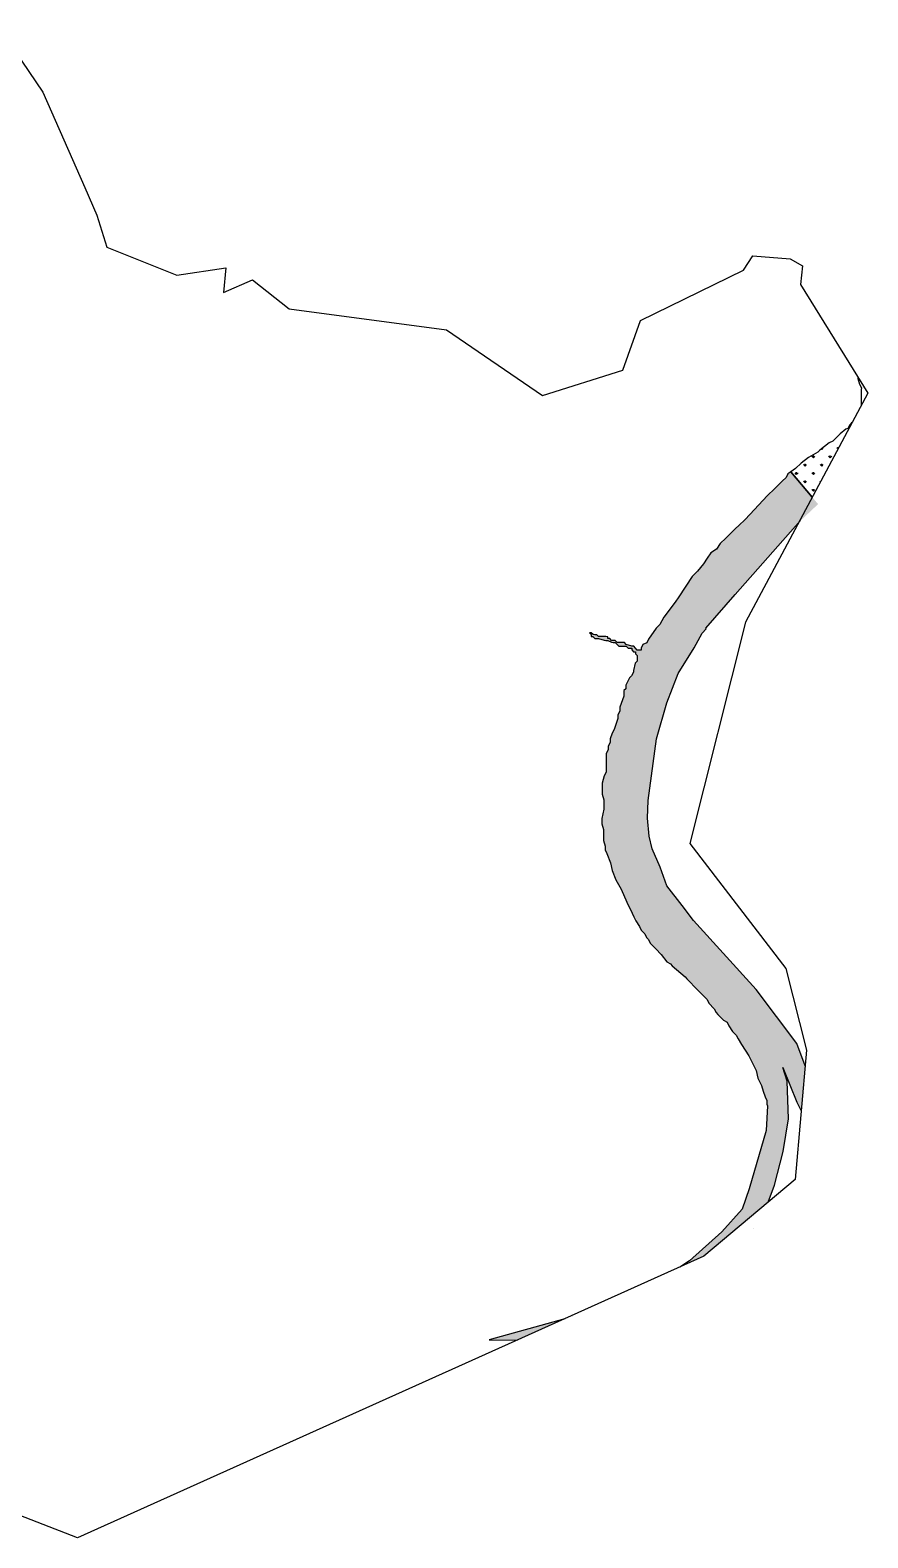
# Model space of a CAD drawing. Header units: metres. Extents: x 266558 to 272991, y 2129469 to 2134388.
# Drawn here: x 271194 to 272991, y 2129469 to 2132705 of the extents above; entities that cross this region are included whole.
import ezdxf

# ---------------------------------------------------------------- set-up
doc = ezdxf.new("R2010")
doc.units = ezdxf.units.M
doc.layers.add('MANGROOVE BUFFER ZONE', color=120, linetype='Continuous')

msp = doc.modelspace()

# ---------------------------------------------------------------- hatches: boundary and pattern name
at = {"layer": 'MANGROOVE BUFFER ZONE'}
h = msp.add_hatch(dxfattribs=at)
h.set_pattern_fill('GRASS', color=256)
h.paths.add_polyline_path([(272957.9, 2131863.6), (272956.1, 2131861.9), (272952.1, 2131858), (272948, 2131850.1), (272944, 2131848.2), (272931.9, 2131838.4), (272923.9, 2131830.5), (272915.8, 2131822.7), (272907.8, 2131818.8), (272887.7, 2131803.1), (272883.7, 2131799.2), (272863.6, 2131787.5), (272847.6, 2131775.8), (272835.5, 2131764), (272825.6, 2131756.7), (272871.7, 2131702.3)])
h = msp.add_hatch(dxfattribs=at)
h.set_pattern_fill('GRASS', color=256)
h.paths.add_polyline_path([(272238.6, 2129893.6), (272340.8, 2129939.6), (272178.6, 2129894.4)])
h.paths.add_polyline_path([(272847.7, 2130385.7), (272856.3, 2130483.9), (272838.7, 2130530.3), (272751, 2130646.1), (272617, 2130794.2), (272592.2, 2130826.6), (272559.8, 2130868.8), (272545.5, 2130908.6), (272528.3, 2130947.7), (272521.6, 2130974.7), (272518.5, 2131013.6), (272519.9, 2131051.7), (272537.6, 2131183.8), (272560, 2131261.3), (272584, 2131324.2), (272618.1, 2131379), (272635.6, 2131411), (272644.1, 2131420.3), (272643.6, 2131421.5), (272706.5, 2131493.5), (272846.8, 2131652.3), (272884.2, 2131687.6), (272825.6, 2131756.7), (272819.4, 2131752.3), (272815.4, 2131744.4), (272807.3, 2131736.5), (272799.2, 2131728.7), (272791.2, 2131720.8), (272775.1, 2131705.1), (272738.8, 2131665.8), (272726.7, 2131654), (272714.6, 2131642.2), (272706.5, 2131634.4), (272686.4, 2131614.7), (272674.3, 2131602.9), (272666.2, 2131591.1), (272654.2, 2131583.3), (272646.1, 2131571.5), (272638, 2131559.6), (272625.8, 2131543.9), (272613.7, 2131532.1), (272585.3, 2131488.7), (272577.2, 2131476.9), (272552.9, 2131445.3), (272544.8, 2131429.5), (272536.7, 2131421.7), (272520.5, 2131398), (272516.4, 2131390.1), (272508.4, 2131386.2), (272504.3, 2131378.3), (272504.3, 2131374.3), (272500.3, 2131374.4), (272496.3, 2131374.4), (272488.5, 2131382.5), (272484.5, 2131382.6), (272472.6, 2131386.7), (272468.7, 2131390.7), (272464.7, 2131390.8), (272460.7, 2131390.8), (272452.8, 2131390.9), (272448.9, 2131394.9), (272444.9, 2131395), (272440.9, 2131395), (272437, 2131399.1), (272433, 2131399.1), (272433.1, 2131403.1), (272429.1, 2131403.2), (272421.1, 2131403.3), (272417.1, 2131403.3), (272413.2, 2131403.4), (272409.2, 2131407.4), (272405.3, 2131407.4), (272401.3, 2131407.5), (272397.4, 2131411.5), (272393.4, 2131411.6), (272397.3, 2131407.5), (272397.3, 2131403.6), (272401.2, 2131403.5), (272405.2, 2131399.5), (272409.1, 2131399.4), (272413.1, 2131399.4), (272425, 2131395.3), (272429, 2131395.2), (272433, 2131395.2), (272440.9, 2131391.1), (272444.8, 2131391), (272448.8, 2131391), (272452.7, 2131386.9), (272456.7, 2131382.9), (272460.6, 2131382.9), (272468.6, 2131382.8), (272472.6, 2131382.7), (272476.5, 2131378.7), (272480.5, 2131378.6), (272484.5, 2131378.6), (272484.4, 2131374.6), (272488.3, 2131370.6), (272492.3, 2131370.5), (272492.3, 2131366.5), (272496.2, 2131362.5), (272496.1, 2131358.5), (272496.1, 2131354.6), (272496, 2131350.6), (272492, 2131346.6), (272487.8, 2131330.8), (272487.8, 2131326.8), (272483.7, 2131318.9), (272479.7, 2131315), (272471.5, 2131299.2), (272471.4, 2131291.2), (272467.4, 2131287.3), (272467.3, 2131283.3), (272467.2, 2131275.3), (272459, 2131251.6), (272458.9, 2131243.6), (272454.8, 2131235.7), (272454.7, 2131227.8), (272446.4, 2131204), (272442.3, 2131196.1), (272438.2, 2131184.2), (272438.1, 2131176.3), (272434, 2131168.3), (272433.9, 2131160.4), (272429.8, 2131152.5), (272429.7, 2131140.5), (272429.6, 2131136.6), (272429.4, 2131116.7), (272429.3, 2131112.7), (272425.3, 2131104.8), (272421.1, 2131088.9), (272421, 2131085), (272421, 2131081), (272420.9, 2131077), (272420.9, 2131073), (272420.8, 2131065.1), (272424.6, 2131053.1), (272424.5, 2131045.1), (272424.4, 2131041.1), (272424.3, 2131033.2), (272420.1, 2131013.3), (272420, 2131001.4), (272423.8, 2130989.4), (272423.6, 2130977.5), (272423.5, 2130965.6), (272427.3, 2130953.6), (272427.2, 2130945.6), (272431.1, 2130937.6), (272438.8, 2130917.6), (272442.5, 2130901.7), (272450.2, 2130881.7), (272461.9, 2130861.6), (272473.5, 2130833.6), (272485.1, 2130809.6), (272489, 2130801.6), (272492.9, 2130793.6), (272500.7, 2130781.5), (272504.6, 2130773.5), (272512.4, 2130765.5), (272516.3, 2130757.5), (272520.2, 2130753.4), (272524.1, 2130745.4), (272535.9, 2130733.3), (272547.6, 2130721.3), (272559.4, 2130705.2), (272567.3, 2130701.1), (272571.2, 2130697.1), (272598.7, 2130672.9), (272602.7, 2130668.8), (272610.5, 2130660.8), (272618.4, 2130652.7), (272630.2, 2130640.6), (272638, 2130632.6), (272645.9, 2130624.5), (272649.7, 2130616.5), (272661.5, 2130604.4), (272665.4, 2130596.4), (272669.3, 2130592.4), (272681.1, 2130580.3), (272689, 2130576.2), (272692.9, 2130568.2), (272700.7, 2130556.2), (272708.5, 2130548.1), (272712.4, 2130540.1), (272720.2, 2130528.1), (272728, 2130516), (272735.8, 2130504), (272743.6, 2130488), (272751.3, 2130472), (272755.1, 2130456), (272762.8, 2130440), (272766.7, 2130428), (272770.5, 2130416), (272774.4, 2130408), (272774.3, 2130400.1), (272776, 2130396.5), (272773.1, 2130343.5), (272736, 2130218.6), (272721.1, 2130174.9), (272677.6, 2130126), (272608.2, 2130064.1), (272587.4, 2130050.5), (272639, 2130073.7), (272777.1, 2130189.8), (272791, 2130225.8), (272809.5, 2130298.2), (272821, 2130368.8), (272817.6, 2130449.2), (272808.8, 2130478.9), (272838.4, 2130404.4)])

# ---------------------------------------------------------------- linework, layer by layer
at = {"color": 3}
msp.add_lwpolyline([(271130.9, 2132704.7), (271221, 2132571.4), (271310.7, 2132367.2), (271336.8, 2132307.7), (271358.2, 2132238.7), (271508.3, 2132178.7), (271613.4, 2132194.8), (271608.2, 2132141.7), (271670.3, 2132168.6), (271749.2, 2132106.9), (272087, 2132061.6), (272292.8, 2131920.6), (272465.4, 2131974.9), (272503, 2132081.8), (272724.4, 2132189.9), (272744.5, 2132220.5), (272824.6, 2132214.3), (272851.1, 2132198.6), (272846.5, 2132158.6), (272991, 2131925.6), (272728.4, 2131434), (272608.7, 2130959.3), (272815.2, 2130690.9), (272859, 2130515.5), (272834.9, 2130238.4), (272639, 2130073.7), (271294.9, 2129469.3), (270874.5, 2129632.7)], dxfattribs=at)
at = {"layer": 'MANGROOVE BUFFER ZONE'}
for points in [[(272969.3, 2131960.5), (272969.3, 2131957.3)], [(272969.3, 2131957.3), (272973.1, 2131945.3)], [(272973.1, 2131945.3), (272977, 2131937.3)], [(272976.9, 2131933.3), (272976.8, 2131921.3)], [(272977, 2131937.3), (272976.9, 2131933.3)], [(272976.6, 2131913.4), (272976.5, 2131905.4)], [(272976.5, 2131905.4), (272976.5, 2131901.5)], [(272976.5, 2131901.5), (272976.5, 2131898.5)], [(272976.7, 2131917.4), (272976.6, 2131913.4)], [(272976.8, 2131921.3), (272976.7, 2131917.4)], [(272956.1, 2131861.9), (272952.1, 2131858)], [(272957.9, 2131863.6), (272956.1, 2131861.9)], [(272923.9, 2131830.5), (272915.8, 2131822.7)], [(272931.9, 2131838.4), (272923.9, 2131830.5)], [(272944, 2131848.2), (272931.9, 2131838.4)], [(272948, 2131850.1), (272944, 2131848.2)], [(272952.1, 2131858), (272948, 2131850.1)], [(272883.7, 2131799.2), (272863.6, 2131787.5)], [(272887.7, 2131803.1), (272883.7, 2131799.2)], [(272907.8, 2131818.8), (272887.7, 2131803.1)], [(272915.8, 2131822.7), (272907.8, 2131818.8)], [(272835.5, 2131764), (272825.6, 2131756.7)], [(272847.6, 2131775.8), (272835.5, 2131764)], [(272863.6, 2131787.5), (272847.6, 2131775.8)], [(272807.3, 2131736.5), (272799.2, 2131728.7)], [(272815.4, 2131744.4), (272807.3, 2131736.5)], [(272819.4, 2131752.3), (272815.4, 2131744.4)], [(272825.6, 2131756.7), (272819.4, 2131752.3)], [(272871.7, 2131702.3), (272825.6, 2131756.7)], [(272825.6, 2131756.7), (272871.7, 2131702.3)], [(272775.1, 2131705.1), (272738.8, 2131665.8)], [(272791.2, 2131720.8), (272775.1, 2131705.1)], [(272799.2, 2131728.7), (272791.2, 2131720.8)], [(272738.8, 2131665.8), (272726.7, 2131654)], [(272706.5, 2131634.4), (272686.4, 2131614.7)], [(272706.5, 2131493.5), (272846.8, 2131652.3)], [(272714.6, 2131642.2), (272706.5, 2131634.4)], [(272726.7, 2131654), (272714.6, 2131642.2)], [(272674.3, 2131602.9), (272666.2, 2131591.1)], [(272686.4, 2131614.7), (272674.3, 2131602.9)], [(272646.1, 2131571.5), (272638, 2131559.6)], [(272654.2, 2131583.3), (272646.1, 2131571.5)], [(272666.2, 2131591.1), (272654.2, 2131583.3)], [(272625.8, 2131543.9), (272613.7, 2131532.1)], [(272638, 2131559.6), (272625.8, 2131543.9)], [(272613.7, 2131532.1), (272585.3, 2131488.7)], [(272577.2, 2131476.9), (272552.9, 2131445.3)], [(272585.3, 2131488.7), (272577.2, 2131476.9)], [(272643.6, 2131421.5), (272706.5, 2131493.5)], [(272552.9, 2131445.3), (272544.8, 2131429.5)], [(272397.4, 2131411.5), (272393.4, 2131411.6)], [(272393.4, 2131411.6), (272397.3, 2131407.5)], [(272397.3, 2131407.5), (272397.3, 2131403.6)], [(272401.3, 2131407.5), (272397.4, 2131411.5)], [(272405.3, 2131407.4), (272401.3, 2131407.5)], [(272409.2, 2131407.4), (272405.3, 2131407.4)], [(272413.2, 2131403.4), (272409.2, 2131407.4)], [(272536.7, 2131421.7), (272520.5, 2131398)], [(272544.8, 2131429.5), (272536.7, 2131421.7)], [(272618.1, 2131379), (272635.6, 2131411)], [(272635.6, 2131411), (272644.1, 2131420.3)], [(272644.1, 2131420.3), (272643.6, 2131421.5)], [(272397.3, 2131403.6), (272401.2, 2131403.5)], [(272401.2, 2131403.5), (272405.2, 2131399.5)], [(272405.2, 2131399.5), (272409.1, 2131399.4)], [(272409.1, 2131399.4), (272413.1, 2131399.4)], [(272413.1, 2131399.4), (272425, 2131395.3)], [(272417.1, 2131403.3), (272413.2, 2131403.4)], [(272421.1, 2131403.3), (272417.1, 2131403.3)], [(272429.1, 2131403.2), (272421.1, 2131403.3)], [(272425, 2131395.3), (272429, 2131395.2)], [(272429, 2131395.2), (272433, 2131395.2)], [(272433.1, 2131403.1), (272429.1, 2131403.2)], [(272433, 2131399.1), (272433.1, 2131403.1)], [(272437, 2131399.1), (272433, 2131399.1)], [(272433, 2131395.2), (272440.9, 2131391.1)], [(272440.9, 2131395), (272437, 2131399.1)], [(272444.9, 2131395), (272440.9, 2131395)], [(272440.9, 2131391.1), (272444.8, 2131391)], [(272444.8, 2131391), (272448.8, 2131391)], [(272448.9, 2131394.9), (272444.9, 2131395)], [(272448.8, 2131391), (272452.7, 2131386.9)], [(272452.8, 2131390.9), (272448.9, 2131394.9)], [(272452.7, 2131386.9), (272456.7, 2131382.9)], [(272460.7, 2131390.8), (272452.8, 2131390.9)], [(272456.7, 2131382.9), (272460.6, 2131382.9)], [(272460.6, 2131382.9), (272468.6, 2131382.8)], [(272464.7, 2131390.8), (272460.7, 2131390.8)], [(272468.7, 2131390.7), (272464.7, 2131390.8)], [(272468.6, 2131382.8), (272472.6, 2131382.7)], [(272472.6, 2131386.7), (272468.7, 2131390.7)], [(272484.5, 2131382.6), (272472.6, 2131386.7)], [(272472.6, 2131382.7), (272476.5, 2131378.7)], [(272476.5, 2131378.7), (272480.5, 2131378.6)], [(272480.5, 2131378.6), (272484.5, 2131378.6)], [(272484.5, 2131378.6), (272484.4, 2131374.6)], [(272484.4, 2131374.6), (272488.3, 2131370.6)], [(272488.5, 2131382.5), (272484.5, 2131382.6)], [(272496.3, 2131374.4), (272488.5, 2131382.5)], [(272500.3, 2131374.4), (272496.3, 2131374.4)], [(272504.3, 2131374.3), (272500.3, 2131374.4)], [(272508.4, 2131386.2), (272504.3, 2131378.3)], [(272504.3, 2131378.3), (272504.3, 2131374.3)], [(272516.4, 2131390.1), (272508.4, 2131386.2)], [(272520.5, 2131398), (272516.4, 2131390.1)], [(272584, 2131324.2), (272618.1, 2131379)], [(272492, 2131346.6), (272487.8, 2131330.8)], [(272488.3, 2131370.6), (272492.3, 2131370.5)], [(272496, 2131350.6), (272492, 2131346.6)], [(272492.3, 2131370.5), (272492.3, 2131366.5)], [(272492.3, 2131366.5), (272496.2, 2131362.5)], [(272496.1, 2131354.6), (272496, 2131350.6)], [(272496.2, 2131362.5), (272496.1, 2131358.5)], [(272496.1, 2131358.5), (272496.1, 2131354.6)], [(272479.7, 2131315), (272471.5, 2131299.2)], [(272483.7, 2131318.9), (272479.7, 2131315)], [(272487.8, 2131326.8), (272483.7, 2131318.9)], [(272487.8, 2131330.8), (272487.8, 2131326.8)], [(272560, 2131261.3), (272584, 2131324.2)], [(272467.3, 2131283.3), (272467.2, 2131275.3)], [(272467.4, 2131287.3), (272467.3, 2131283.3)], [(272471.4, 2131291.2), (272467.4, 2131287.3)], [(272471.5, 2131299.2), (272471.4, 2131291.2)], [(272458.9, 2131243.6), (272454.8, 2131235.7)], [(272459, 2131251.6), (272458.9, 2131243.6)], [(272467.2, 2131275.3), (272459, 2131251.6)], [(272537.6, 2131183.8), (272560, 2131261.3)], [(272454.7, 2131227.8), (272446.4, 2131204)], [(272454.8, 2131235.7), (272454.7, 2131227.8)], [(272438.2, 2131184.2), (272438.1, 2131176.3)], [(272442.3, 2131196.1), (272438.2, 2131184.2)], [(272446.4, 2131204), (272442.3, 2131196.1)], [(272519.9, 2131051.7), (272537.6, 2131183.8)], [(272429.8, 2131152.5), (272429.7, 2131140.5)], [(272433.9, 2131160.4), (272429.8, 2131152.5)], [(272434, 2131168.3), (272433.9, 2131160.4)], [(272438.1, 2131176.3), (272434, 2131168.3)], [(272429.4, 2131116.7), (272429.3, 2131112.7)], [(272429.6, 2131136.6), (272429.4, 2131116.7)], [(272429.7, 2131140.5), (272429.6, 2131136.6)], [(272421.1, 2131088.9), (272421, 2131085)], [(272421, 2131085), (272421, 2131081)], [(272425.3, 2131104.8), (272421.1, 2131088.9)], [(272429.3, 2131112.7), (272425.3, 2131104.8)], [(272420.9, 2131073), (272420.8, 2131065.1)], [(272420.8, 2131065.1), (272424.6, 2131053.1)], [(272421, 2131081), (272420.9, 2131077)], [(272420.9, 2131077), (272420.9, 2131073)], [(272424.6, 2131053.1), (272424.5, 2131045.1)], [(272518.5, 2131013.6), (272519.9, 2131051.7)], [(272424.3, 2131033.2), (272420.1, 2131013.3)], [(272424.4, 2131041.1), (272424.3, 2131033.2)], [(272424.5, 2131045.1), (272424.4, 2131041.1)], [(272420.1, 2131013.3), (272420, 2131001.4)], [(272420, 2131001.4), (272423.8, 2130989.4)], [(272423.8, 2130989.4), (272423.6, 2130977.5)], [(272521.6, 2130974.7), (272518.5, 2131013.6)], [(272423.6, 2130977.5), (272423.5, 2130965.6)], [(272423.5, 2130965.6), (272427.3, 2130953.6)], [(272427.3, 2130953.6), (272427.2, 2130945.6)], [(272528.3, 2130947.7), (272521.6, 2130974.7)], [(272427.2, 2130945.6), (272431.1, 2130937.6)], [(272431.1, 2130937.6), (272438.8, 2130917.6)], [(272545.5, 2130908.6), (272528.3, 2130947.7)], [(272438.8, 2130917.6), (272442.5, 2130901.7)], [(272442.5, 2130901.7), (272450.2, 2130881.7)], [(272559.8, 2130868.8), (272545.5, 2130908.6)], [(272450.2, 2130881.7), (272461.9, 2130861.6)], [(272461.9, 2130861.6), (272473.5, 2130833.6)], [(272592.2, 2130826.6), (272559.8, 2130868.8)], [(272473.5, 2130833.6), (272485.1, 2130809.6)], [(272617, 2130794.2), (272592.2, 2130826.6)], [(272485.1, 2130809.6), (272489, 2130801.6)], [(272489, 2130801.6), (272492.9, 2130793.6)], [(272492.9, 2130793.6), (272500.7, 2130781.5)], [(272751, 2130646.1), (272617, 2130794.2)], [(272500.7, 2130781.5), (272504.6, 2130773.5)], [(272504.6, 2130773.5), (272512.4, 2130765.5)], [(272512.4, 2130765.5), (272516.3, 2130757.5)], [(272516.3, 2130757.5), (272520.2, 2130753.4)], [(272520.2, 2130753.4), (272524.1, 2130745.4)], [(272524.1, 2130745.4), (272535.9, 2130733.3)], [(272535.9, 2130733.3), (272547.6, 2130721.3)], [(272547.6, 2130721.3), (272559.4, 2130705.2)], [(272559.4, 2130705.2), (272567.3, 2130701.1)], [(272567.3, 2130701.1), (272571.2, 2130697.1)], [(272571.2, 2130697.1), (272598.7, 2130672.9)], [(272598.7, 2130672.9), (272602.7, 2130668.8)], [(272602.7, 2130668.8), (272610.5, 2130660.8)], [(272610.5, 2130660.8), (272618.4, 2130652.7)], [(272618.4, 2130652.7), (272630.2, 2130640.6)], [(272630.2, 2130640.6), (272638, 2130632.6)], [(272638, 2130632.6), (272645.9, 2130624.5)], [(272838.7, 2130530.3), (272751, 2130646.1)], [(272645.9, 2130624.5), (272649.7, 2130616.5)], [(272649.7, 2130616.5), (272661.5, 2130604.4)], [(272661.5, 2130604.4), (272665.4, 2130596.4)], [(272665.4, 2130596.4), (272669.3, 2130592.4)], [(272669.3, 2130592.4), (272681.1, 2130580.3)], [(272681.1, 2130580.3), (272689, 2130576.2)], [(272689, 2130576.2), (272692.9, 2130568.2)], [(272692.9, 2130568.2), (272700.7, 2130556.2)], [(272700.7, 2130556.2), (272708.5, 2130548.1)], [(272708.5, 2130548.1), (272712.4, 2130540.1)], [(272712.4, 2130540.1), (272720.2, 2130528.1)], [(272720.2, 2130528.1), (272728, 2130516)], [(272728, 2130516), (272735.8, 2130504)], [(272735.8, 2130504), (272743.6, 2130488)], [(272856.8, 2130482.3), (272838.7, 2130530.3)], [(272743.6, 2130488), (272751.3, 2130472)], [(272751.3, 2130472), (272755.1, 2130456)], [(272817.6, 2130449.2), (272808.8, 2130478.9)], [(272808.8, 2130478.9), (272838.4, 2130404.4)], [(272755.1, 2130456), (272762.8, 2130440)], [(272762.8, 2130440), (272766.7, 2130428)], [(272821, 2130368.8), (272817.6, 2130449.2)], [(272766.7, 2130428), (272770.5, 2130416)], [(272770.5, 2130416), (272774.4, 2130408)], [(272774.4, 2130408), (272774.3, 2130400.1)], [(272838.4, 2130404.4), (272847.7, 2130385.7)], [(272776, 2130396.5), (272773.1, 2130343.5)], [(272774.3, 2130400.1), (272776, 2130396.5)], [(272773.1, 2130343.5), (272736, 2130218.6)], [(272809.5, 2130298.2), (272821, 2130368.8)], [(272791, 2130225.8), (272809.5, 2130298.2)], [(272736, 2130218.6), (272721.1, 2130174.9)], [(272777.1, 2130189.8), (272791, 2130225.8)], [(272721.1, 2130174.9), (272677.6, 2130126)], [(272677.6, 2130126), (272608.2, 2130064.1)], [(272745.5, 2130133.3), (272745.5, 2130133.3)], [(272608.2, 2130064.1), (272587.4, 2130050.5)], [(272340.8, 2129939.6), (272178.6, 2129894.4)], [(272356.4, 2129944), (272356.4, 2129944)], [(272178.6, 2129894.4), (272238.6, 2129893.6)]]:
    msp.add_lwpolyline(points, dxfattribs=at)

doc.saveas('drawing.dxf')
